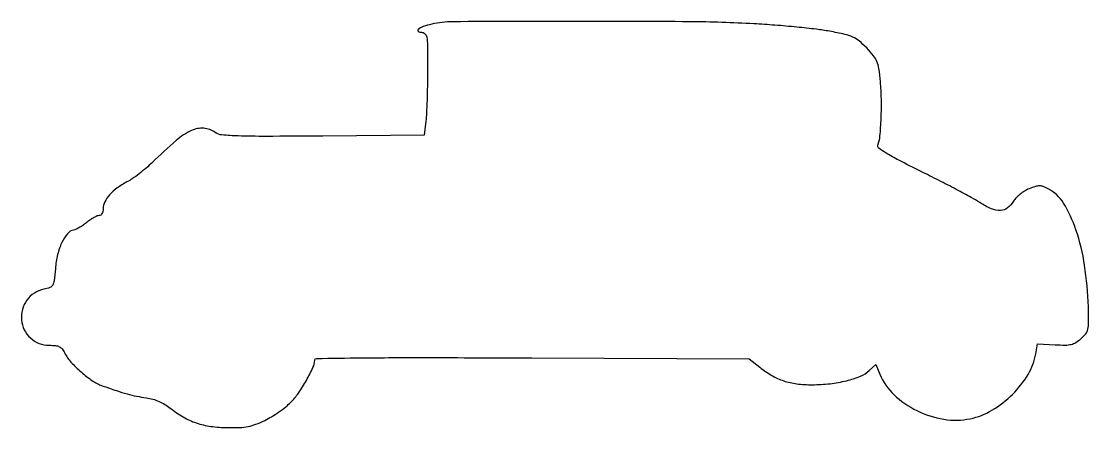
# Model space of a CAD drawing. Extents: x 0 to 378, y 1 to 145.
import ezdxf

# ---------------------------------------------------------------- set-up
doc = ezdxf.new("R2010")
doc.units = 0

msp = doc.modelspace()

# ---------------------------------------------------------------- linework, layer by layer
msp.add_lwpolyline([(145.517274, 143.866822, 0.024675), (142.484814, 142.997188, 0.082265), (140.665855, 142.020468, 0.502738), (140.677617, 141.360341, 0.156589), (141.8, 141, -0.192597), (143.041645, 140.503302, -0.162875), (143.707503, 139.245306, -0.038793), (143.956179, 136.372654, -0.002365), (143.991308, 127.75, -0.004052), (143.943652, 122.310547, -0.004168), (143.807857, 116.923438, -0.004036), (143.613483, 112.254832, -0.017617), (143.379001, 109.5), (142.775387, 104.5), (106.874865, 104.202281, -0.001239), (86.595605, 104.08435, -0.009032), (76.870984, 104.227555, -0.014756), (71.12809, 104.585786, -0.130535), (68.764665, 105.452281, 0.132094), (64.652921, 106.94548, 0.133002), (60.358586, 106.169477, 0.067771), (54.905018, 102.607659, 0.014116), (46.460082, 94.863642, -0.015659), (44.240342, 92.840714, -0.012649), (41.737366, 90.806571, -0.012844), (39.330051, 89.04602, -0.031874), (37.460082, 87.919927, 0.037968), (34.003297, 85.780487, 0.053013), (31.310909, 83.341601, 0.063143), (29.577861, 80.823112, 0.119716), (29, 78.444236, -0.049971), (28.901381, 77.459943, -0.08208), (28.604425, 76.679333, -0.10811), (28.146132, 76.180117, -0.154392), (27.576725, 76, 0.102671), (26.846107, 75.848376, 0.02525), (25.741187, 75.301306, 0.024787), (24.513384, 74.531895, 0.022542), (23.326725, 73.621469, -0.023032), (22.101646, 72.683472, -0.021038), (20.758755, 71.831552, -0.021567), (19.494629, 71.17323, -0.061765), (18.554142, 70.868201, 0.173036), (16.358889, 69.573302, 0.063578), (14.393454, 66.494754, 0.051957), (12.883414, 62.190255, 0.036826), (12.067525, 57.132997, -0.007769), (11.629656, 52.849597, -0.098119), (11.13229, 51.312911, -0.178194), (10.163482, 50.481075, -0.039001), (8.015815, 49.866228, 0.186715), (1.978097, 45.995865, 0.183521), (0.06268, 39.036307, 0.184852), (3.253077, 32.597025, 0.188489), (9.897397, 30, -0.025486), (12.109623, 29.887163, -0.091122), (13.463806, 29.492384, -0.110347), (14.447523, 28.688374, -0.046981), (15.373307, 27.25, 0.064162), (17.587867, 24.055257, 0.030075), (21.182844, 20.524572, 0.030082), (25.185327, 17.443181, 0.062618), (28.688663, 15.659735, 0.005818), (33.741584, 13.905409, 0.013705), (37.559317, 12.744803, 0.016987), (40.88803, 11.952234, 0.015892), (44.337451, 11.367225, -0.034232), (46.605678, 10.896432, -0.033118), (48.814494, 10.116822, -0.033173), (50.897498, 9.053909, -0.03462), (52.790523, 7.738233, 0.03761), (57.395317, 4.578451, 0.049311), (62.03449, 2.463874, 0.047511), (67.134204, 1.247294, 0.031572), (73.134007, 0.789784, 0.013722), (77.431441, 0.85192, 0.037934), (80.434402, 1.207102, 0.043069), (83.12855, 1.980782, 0.022325), (86.341501, 3.378652, 0.023016), (88.715327, 4.678681, 0.015437), (91.307562, 6.369384, 0.015564), (93.721575, 8.166459, 0.029421), (95.529289, 9.783826, 0.044754), (98.202112, 13.004912, 0.021673), (101.047907, 17.545471, 0.018947), (103.392692, 22.064501, 0.108541), (103.990231, 24.681223, -0.40767), (104.642625, 25.337447, -0.000838), (120.472794, 25.534506, -0.003152), (142.658786, 25.633615, -0.000682), (181.005569, 25.510841), (258.011138, 25.159237), (261.755569, 22.195859, 0.035976), (266.047979, 19.274612, 0.051277), (270.249224, 17.382432, 0.049616), (274.852627, 16.345489, 0.031028), (280.372124, 16.011869, 0.028025), (286.663579, 16.375292, 0.032811), (292.545772, 17.44162, 0.036069), (297.432447, 19.044961, 0.091515), (300.56209, 21.058331), (302.87612, 23.232249), (304.323495, 19.768193, 0.103775), (309.343749, 12.470727, 0.076024), (317.425134, 6.826817, 0.074476), (327.004275, 3.766732, 0.09156), (336.373031, 3.973641, 0.083413), (344.072751, 6.970122, 0.060961), (351.338676, 12.601635, 0.061941), (356.91103, 19.693933, 0.095231), (359.597365, 27), (360.171009, 30.5), (366.438127, 30.171197, 0.013264), (370.026465, 30.07827, 0.058043), (372.130552, 30.324705, 0.080003), (373.77791, 31.006126, 0.039991), (375.602623, 32.341641, 0.044597), (377.305319, 34.097938, 0.113678), (378.079203, 35.682231, 0.058872), (378.337745, 38.0148, 0.005801), (378.23128, 43.670444, 0.030078), (376.896116, 58.37303, 0.044538), (373.824942, 70.93823, 0.05362), (369.411563, 80.414081, 0.138509), (363.954619, 85.523467, 0.032145), (362.220868, 86.283166, 0.089127), (360.913988, 86.508754, 0.075162), (359.484309, 86.282586, 0.01842), (357.235174, 85.477421, 0.041667), (355.642074, 84.680377, 0.031044), (354.029443, 83.555082, 0.031708), (352.633265, 82.293724, 0.059853), (351.712246, 81.090018, -0.094934), (349.598018, 78.69334, -0.155944), (347.079008, 77.776015, -0.114057), (343.903999, 78.377727, -0.038587), (339.730076, 80.612422, 0.016777), (336.750175, 82.37905, 0.003521), (331.414399, 85.256356, 0.003688), (325.173121, 88.506696, 0.003484), (318.765752, 91.727559, -0.004199), (311.020502, 95.634836, -0.018484), (306.562073, 98.143835, -0.024708), (303.920786, 99.946773, -0.336982), (303.626598, 101, 0.072702), (304.372634, 104.150247, 0.011756), (304.775809, 110.453769, 0.013739), (304.864849, 117.363491, 0.019713), (304.534315, 123.477092, 0.011588), (303.984004, 128.174921, 0.061935), (303.313062, 130.662022, 0.074795), (302.105755, 132.692104, 0.02131), (299.657255, 135.436686, 0.025306), (296.967099, 137.938483, 0.068957), (294.770197, 139.318394, 0.051187), (291.928647, 140.262755, 0.009391), (286.5, 141.362007, 0.015707), (281.847689, 142.063216, 0.00503), (274.897101, 142.817686, 0.005013), (267.137282, 143.502605, 0.005584), (259.639068, 144.004555, 0.011855), (236.907249, 144.731445, 0.002366), (196.299238, 144.874577, 0.000871), (152.983786, 144.746806, 0.056371)], format="xyb", close=True)

doc.saveas('drawing.dxf')
